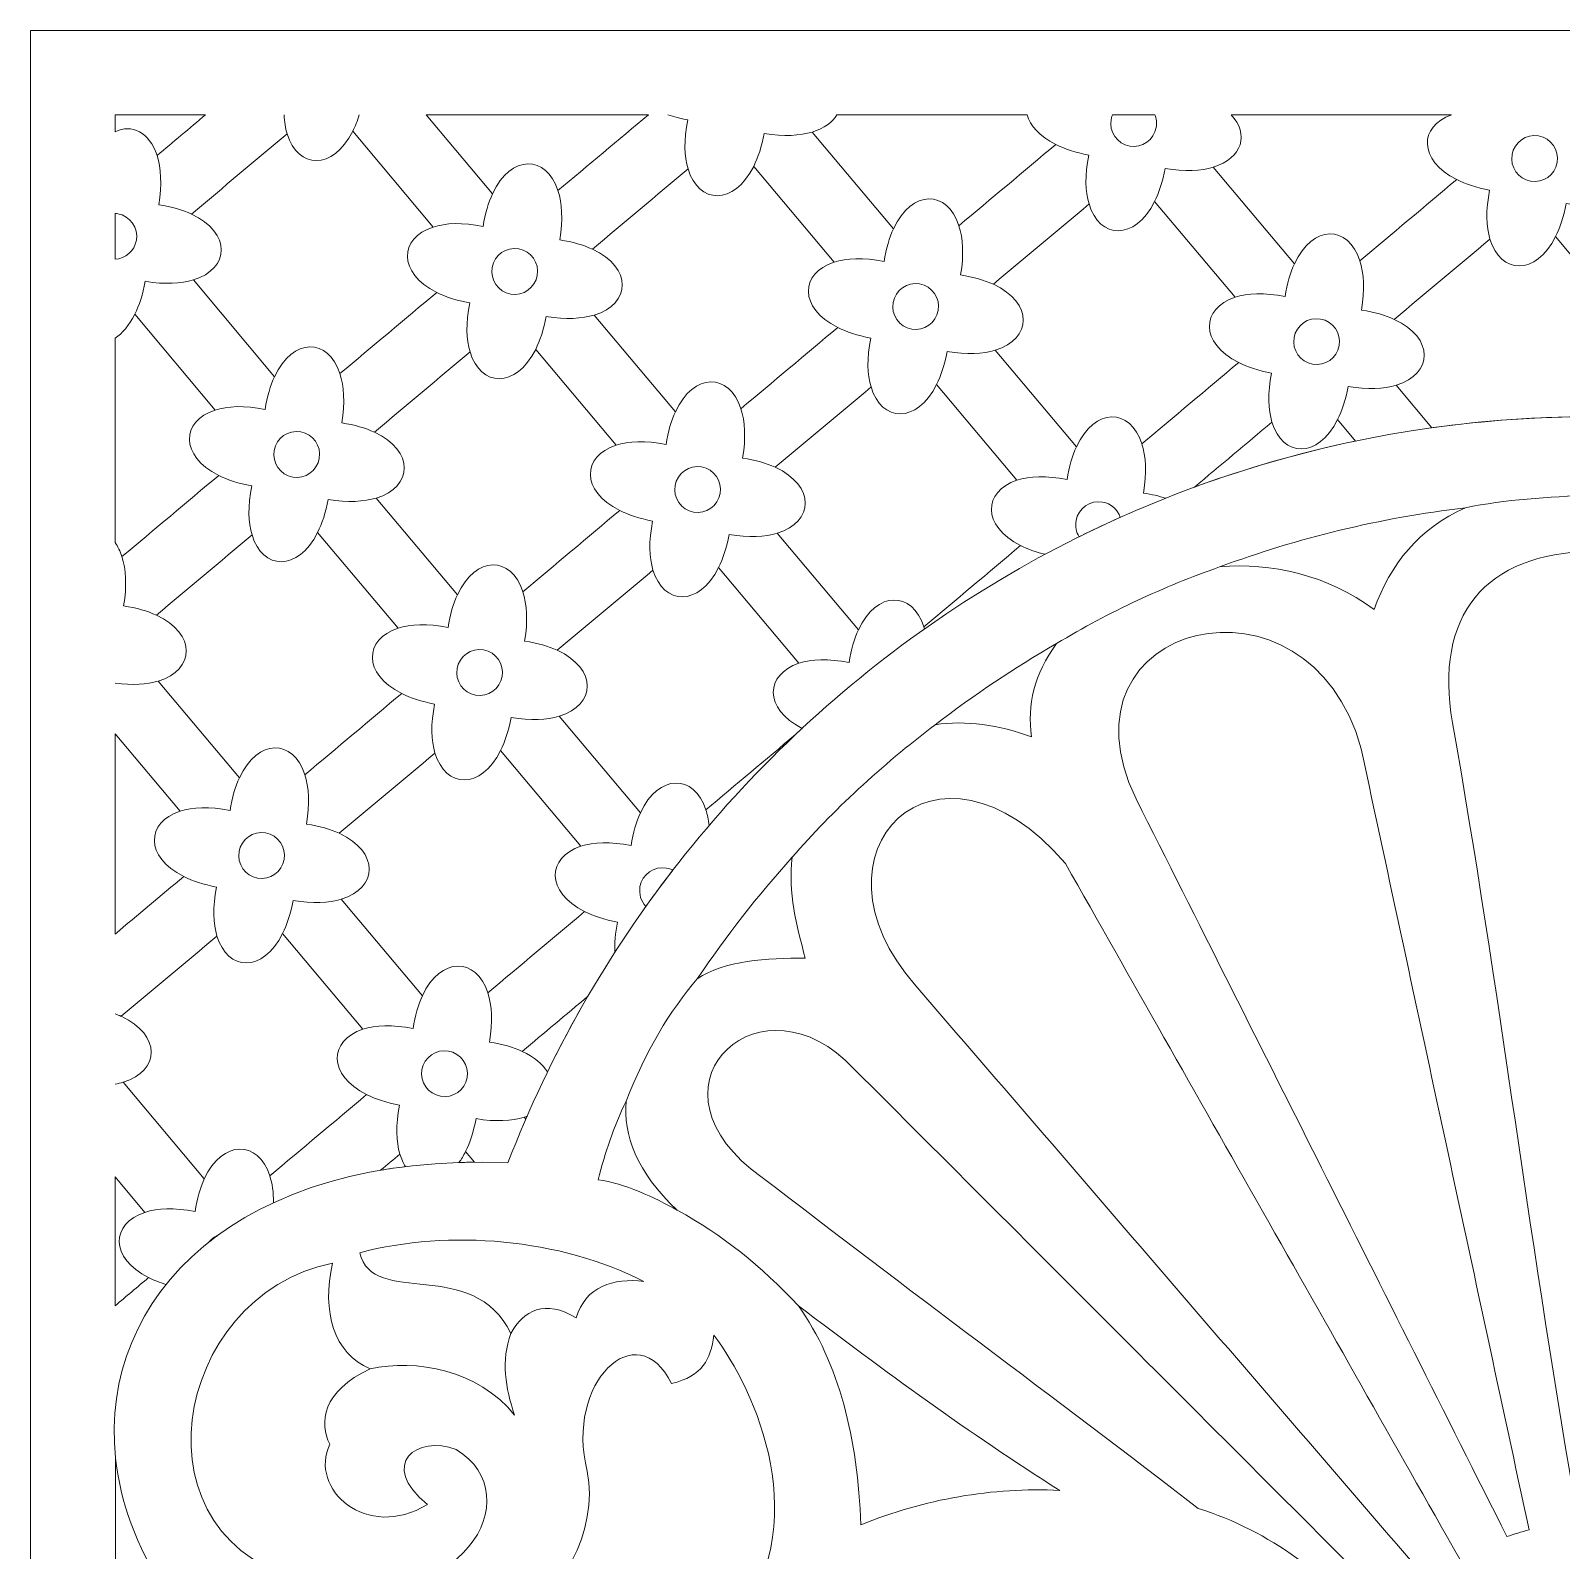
# Model space of a CAD drawing. Header units: centimetres. Extents: x -15.2 to -1.9, y -4.3 to 9.5.
# Drawn here: x -15.164 to -12.03, y 6.39 to 9.5 of the extents above; entities that cross this region are included whole.
import ezdxf

# ---------------------------------------------------------------- set-up
doc = ezdxf.new("R2010")
doc.units = ezdxf.units.CM
doc.header["$MEASUREMENT"] = 0
doc.layers.add('layer 1', color=7, linetype='Continuous')

msp = doc.modelspace()

# ---------------------------------------------------------------- linework, layer by layer
at = {"layer": 'layer 1', "color": 250, "lineweight": 9}
for points, knots in [([(-8.76942, 9.5), (-8.76942, 9.5), (-8.76942, -4.26057), (-8.76942, -4.26057), (-8.76942, -4.26057), (-8.76942, -4.26057), (-15.16363, -4.26057), (-15.16363, -4.26057), (-15.16363, -4.26057), (-15.16363, -4.26057), (-15.16363, 9.5), (-15.16363, 9.5), (-15.16363, 9.5), (-15.16363, 9.5), (-8.76942, 9.5), (-8.76942, 9.5)], [0, 0, 0, 0, 0.2, 0.2, 0.2, 0.2, 0.4, 0.4, 0.4, 0.4, 0.6, 0.6, 0.6, 0.6, 1, 1, 1, 1]), ([(-13.81778, 9.21708), (-13.82539, 9.24236), (-13.82681, 9.276), (-13.81843, 9.31729), (-13.81843, 9.31729), (-13.83343, 9.32008), (-13.84704, 9.32365), (-13.85931, 9.32785)], [0, 0, 0, 0, 0.3333333, 0.3333333, 0.3333333, 0.3333333, 1, 1, 1, 1]), ([(-13.56344, 9.29247), (-13.58844, 9.28493), (-13.62137, 9.28295), (-13.66187, 9.28969), (-13.66187, 9.28969), (-13.66687, 9.2628), (-13.67437, 9.24039), (-13.68344, 9.22223)], [0, 0, 0, 0, 0.3333333, 0.3333333, 0.3333333, 0.3333333, 1, 1, 1, 1]), ([(-14.90485, 9.24439), (-14.8967, 9.21911), (-14.89439, 9.18535), (-14.90135, 9.14357), (-14.90135, 9.14357), (-14.87481, 9.1396), (-14.85256, 9.13294), (-14.83442, 9.12456)], [0, 0, 0, 0, 0.3333333, 0.3333333, 0.3333333, 0.3333333, 1, 1, 1, 1]), ([(-12.99699, 9.14526), (-13.0046, 9.17055), (-13.00602, 9.20419), (-12.99764, 9.24548), (-12.99764, 9.24548), (-13.02452, 9.25048), (-13.04694, 9.25798), (-13.06509, 9.26705)], [0, 0, 0, 0, 0.3333333, 0.3333333, 0.3333333, 0.3333333, 1, 1, 1, 1]), ([(-12.74264, 9.22066), (-12.76765, 9.21311), (-12.80058, 9.21113), (-12.84108, 9.21788), (-12.84108, 9.21788), (-12.84608, 9.19099), (-12.85358, 9.16858), (-12.86265, 9.15042)], [0, 0, 0, 0, 0.3333333, 0.3333333, 0.3333333, 0.3333333, 1, 1, 1, 1]), ([(-12.17619, 9.07346), (-12.1838, 9.09874), (-12.18523, 9.13238), (-12.17684, 9.17368), (-12.17684, 9.17368), (-12.20373, 9.17867), (-12.22614, 9.18617), (-12.2443, 9.19524)], [0, 0, 0, 0, 0.3333333, 0.3333333, 0.3333333, 0.3333333, 1, 1, 1, 1]), ([(-14.33971, 9.09797), (-14.31417, 9.10624), (-14.27973, 9.10801), (-14.23712, 9.09937), (-14.23712, 9.09937), (-14.23315, 9.12591), (-14.2265, 9.14817), (-14.2181, 9.16631)], [0, 0, 0, 0, 0.3333333, 0.3333333, 0.3333333, 0.3333333, 1, 1, 1, 1]), ([(-14.08406, 9.17258), (-14.07591, 9.1473), (-14.0736, 9.11354), (-14.08056, 9.07176), (-14.08056, 9.07176), (-14.05402, 9.06778), (-14.03177, 9.06112), (-14.01363, 9.05274)], [0, 0, 0, 0, 0.3333333, 0.3333333, 0.3333333, 0.3333333, 1, 1, 1, 1]), ([(-11.92185, 9.14885), (-11.94686, 9.1413), (-11.97979, 9.13931), (-12.02029, 9.14606), (-12.02029, 9.14606), (-12.02528, 9.11918), (-12.03278, 9.09677), (-12.04185, 9.07861)], [0, 0, 0, 0, 0.3333333, 0.3333333, 0.3333333, 0.3333333, 1, 1, 1, 1]), ([(-13.51891, 9.02616), (-13.49338, 9.03442), (-13.45894, 9.0362), (-13.41633, 9.02756), (-13.41633, 9.02756), (-13.41234, 9.0541), (-13.4057, 9.07636), (-13.3973, 9.0945)], [0, 0, 0, 0, 0.3333333, 0.3333333, 0.3333333, 0.3333333, 1, 1, 1, 1]), ([(-13.26327, 9.10077), (-13.25514, 9.07549), (-13.25281, 9.04172), (-13.25977, 8.99996), (-13.25977, 8.99996), (-13.23323, 8.99598), (-13.21098, 8.98932), (-13.19282, 8.98093)], [0, 0, 0, 0, 0.3333333, 0.3333333, 0.3333333, 0.3333333, 1, 1, 1, 1]), ([(-12.44248, 9.02895), (-12.43433, 9.00367), (-12.43202, 8.96991), (-12.43898, 8.92813), (-12.43898, 8.92813), (-12.41243, 8.92416), (-12.39018, 8.9175), (-12.37203, 8.90912)], [0, 0, 0, 0, 0.3333333, 0.3333333, 0.3333333, 0.3333333, 1, 1, 1, 1]), ([(-12.69812, 8.95435), (-12.67259, 8.96261), (-12.63813, 8.96439), (-12.59554, 8.95574), (-12.59554, 8.95574), (-12.59155, 8.98229), (-12.58491, 9.00455), (-12.57651, 9.02268)], [0, 0, 0, 0, 0.3333333, 0.3333333, 0.3333333, 0.3333333, 1, 1, 1, 1]), ([(-14.83053, 8.98981), (-14.85553, 8.98225), (-14.88846, 8.98027), (-14.92897, 8.98701), (-14.92897, 8.98701), (-14.93396, 8.96012), (-14.94146, 8.93771), (-14.95053, 8.91955)], [0, 0, 0, 0, 0.3333333, 0.3333333, 0.3333333, 0.3333333, 1, 1, 1, 1]), ([(-14.26408, 8.84259), (-14.27169, 8.86787), (-14.27311, 8.90152), (-14.26473, 8.94282), (-14.26473, 8.94282), (-14.29161, 8.94781), (-14.31403, 8.95531), (-14.33218, 8.96438)], [0, 0, 0, 0, 0.3333333, 0.3333333, 0.3333333, 0.3333333, 1, 1, 1, 1]), ([(-14.00973, 8.91798), (-14.03474, 8.91044), (-14.06767, 8.90845), (-14.10817, 8.91521), (-14.10817, 8.91521), (-14.11317, 8.88832), (-14.12067, 8.8659), (-14.12974, 8.84775)], [0, 0, 0, 0, 0.3333333, 0.3333333, 0.3333333, 0.3333333, 1, 1, 1, 1]), ([(-13.44328, 8.77077), (-13.4509, 8.79606), (-13.45232, 8.82969), (-13.44393, 8.87099), (-13.44393, 8.87099), (-13.47082, 8.876), (-13.49323, 8.8835), (-13.51139, 8.89257)], [0, 0, 0, 0, 0.3333333, 0.3333333, 0.3333333, 0.3333333, 1, 1, 1, 1]), ([(-13.18894, 8.84618), (-13.21395, 8.83862), (-13.24688, 8.83664), (-13.28738, 8.84338), (-13.28738, 8.84338), (-13.29237, 8.81649), (-13.29987, 8.79409), (-13.30894, 8.77593)], [0, 0, 0, 0, 0.3333333, 0.3333333, 0.3333333, 0.3333333, 1, 1, 1, 1]), ([(-12.62249, 8.69897), (-12.6301, 8.72424), (-12.63153, 8.75789), (-12.62314, 8.79918), (-12.62314, 8.79918), (-12.65003, 8.80418), (-12.67244, 8.81168), (-12.6906, 8.82075)], [0, 0, 0, 0, 0.3333333, 0.3333333, 0.3333333, 0.3333333, 1, 1, 1, 1]), ([(-14.786, 8.72349), (-14.76047, 8.73175), (-14.72603, 8.73352), (-14.68344, 8.72489), (-14.68344, 8.72489), (-14.67943, 8.75142), (-14.67279, 8.77368), (-14.66439, 8.79183)], [0, 0, 0, 0, 0.3333333, 0.3333333, 0.3333333, 0.3333333, 1, 1, 1, 1]), ([(-14.53036, 8.79809), (-14.52223, 8.7728), (-14.5199, 8.73905), (-14.52686, 8.69727), (-14.52686, 8.69727), (-14.50032, 8.6933), (-14.47807, 8.68664), (-14.45993, 8.67825)], [0, 0, 0, 0, 0.3333333, 0.3333333, 0.3333333, 0.3333333, 1, 1, 1, 1]), ([(-12.36815, 8.77435), (-12.39316, 8.76682), (-12.42608, 8.76483), (-12.46659, 8.77158), (-12.46659, 8.77158), (-12.47158, 8.74469), (-12.47908, 8.72228), (-12.48815, 8.70412)], [0, 0, 0, 0, 0.3333333, 0.3333333, 0.3333333, 0.3333333, 1, 1, 1, 1]), ([(-13.96521, 8.65167), (-13.93968, 8.65993), (-13.90524, 8.66171), (-13.86264, 8.65307), (-13.86264, 8.65307), (-13.85864, 8.67961), (-13.852, 8.70187), (-13.8436, 8.72001)], [0, 0, 0, 0, 0.3333333, 0.3333333, 0.3333333, 0.3333333, 1, 1, 1, 1]), ([(-13.70957, 8.72628), (-13.70143, 8.701), (-13.69911, 8.66724), (-13.70607, 8.62546), (-13.70607, 8.62546), (-13.67952, 8.62148), (-13.65727, 8.61483), (-13.63913, 8.60644)], [0, 0, 0, 0, 0.3333333, 0.3333333, 0.3333333, 0.3333333, 1, 1, 1, 1]), ([(-8.94224, 6.58986), (-8.91487, 6.91306), (-9.19705, 7.20506), (-9.74655, 7.1835), (-9.74655, 7.1835), (-9.91841, 7.62913), (-10.2209, 8.01074), (-10.60669, 8.28096), (-10.60669, 8.28096), (-10.99247, 8.55115), (-11.46152, 8.70995), (-11.96648, 8.70995), (-11.96648, 8.70995), (-12.47145, 8.70995), (-12.94051, 8.55115), (-13.32629, 8.28096), (-13.32629, 8.28096), (-13.71208, 8.01074), (-14.01456, 7.62913), (-14.18643, 7.1835), (-14.18643, 7.1835), (-14.74159, 7.20529), (-15.0239, 6.90699), (-14.98979, 6.57984)], [0, 0, 0, 0, 0.1428571, 0.1428571, 0.1428571, 0.1428571, 0.2857143, 0.2857143, 0.2857143, 0.2857143, 0.4285714, 0.4285714, 0.4285714, 0.4285714, 0.5714286, 0.5714286, 0.5714286, 0.5714286, 0.7142857, 0.7142857, 0.7142857, 0.7142857, 1, 1, 1, 1]), ([(-12.88878, 8.65446), (-12.88064, 8.62918), (-12.87832, 8.59542), (-12.88527, 8.55365), (-12.88527, 8.55365), (-12.86861, 8.55115), (-12.85363, 8.5476), (-12.8403, 8.54322)], [0, 0, 0, 0, 0.3333333, 0.3333333, 0.3333333, 0.3333333, 1, 1, 1, 1]), ([(-13.14442, 8.57986), (-13.11889, 8.58812), (-13.08445, 8.5899), (-13.04185, 8.58126), (-13.04185, 8.58126), (-13.03787, 8.60779), (-13.03121, 8.63006), (-13.02281, 8.64821)], [0, 0, 0, 0, 0.3333333, 0.3333333, 0.3333333, 0.3333333, 1, 1, 1, 1]), ([(-14.71038, 8.4681), (-14.71799, 8.49339), (-14.71941, 8.52702), (-14.71102, 8.56832), (-14.71102, 8.56832), (-14.73791, 8.57331), (-14.76033, 8.58081), (-14.77848, 8.58989)], [0, 0, 0, 0, 0.3333333, 0.3333333, 0.3333333, 0.3333333, 1, 1, 1, 1]), ([(-14.45603, 8.5435), (-14.48104, 8.53595), (-14.51397, 8.53397), (-14.55447, 8.54071), (-14.55447, 8.54071), (-14.55946, 8.51382), (-14.56696, 8.49141), (-14.57603, 8.47325)], [0, 0, 0, 0, 0.3333333, 0.3333333, 0.3333333, 0.3333333, 1, 1, 1, 1]), ([(-12.22651, 8.52362), (-12.144, 8.54033), (-12.05854, 8.54615), (-11.96648, 8.54918), (-11.96648, 8.54918), (-11.87444, 8.54615), (-11.78897, 8.54033), (-11.70647, 8.52362)], [0, 0, 0, 0, 0.3333333, 0.3333333, 0.3333333, 0.3333333, 1, 1, 1, 1]), ([(-13.88958, 8.39629), (-13.89719, 8.42157), (-13.89862, 8.4552), (-13.89023, 8.4965), (-13.89023, 8.4965), (-13.91712, 8.50151), (-13.93953, 8.50901), (-13.95769, 8.51808)], [0, 0, 0, 0, 0.3333333, 0.3333333, 0.3333333, 0.3333333, 1, 1, 1, 1]), ([(-13.63524, 8.47168), (-13.66025, 8.46414), (-13.69318, 8.46214), (-13.73368, 8.4689), (-13.73368, 8.4689), (-13.73867, 8.44201), (-13.74617, 8.4196), (-13.75524, 8.40144)], [0, 0, 0, 0, 0.3333333, 0.3333333, 0.3333333, 0.3333333, 1, 1, 1, 1]), ([(-14.97667, 8.4236), (-14.96853, 8.39832), (-14.9662, 8.36455), (-14.97316, 8.32279), (-14.97316, 8.32279), (-14.94661, 8.31881), (-14.92436, 8.31215), (-14.90622, 8.30377)], [0, 0, 0, 0, 0.3333333, 0.3333333, 0.3333333, 0.3333333, 1, 1, 1, 1]), ([(-14.41151, 8.27719), (-14.38598, 8.28545), (-14.35154, 8.28722), (-14.30892, 8.27858), (-14.30892, 8.27858), (-14.30496, 8.30512), (-14.2983, 8.32738), (-14.2899, 8.34552)], [0, 0, 0, 0, 0.3333333, 0.3333333, 0.3333333, 0.3333333, 1, 1, 1, 1]), ([(-14.15588, 8.35179), (-14.14773, 8.32651), (-14.14541, 8.29276), (-14.15236, 8.25097), (-14.15236, 8.25097), (-14.12582, 8.24698), (-14.10357, 8.24034), (-14.08543, 8.23195)], [0, 0, 0, 0, 0.3333333, 0.3333333, 0.3333333, 0.3333333, 1, 1, 1, 1]), ([(-13.59072, 8.20537), (-13.56518, 8.21363), (-13.53074, 8.21541), (-13.48815, 8.20676), (-13.48815, 8.20676), (-13.48416, 8.23331), (-13.47751, 8.25557), (-13.46911, 8.27371)], [0, 0, 0, 0, 0.3333333, 0.3333333, 0.3333333, 0.3333333, 1, 1, 1, 1]), ([(-14.33588, 8.0218), (-14.34349, 8.04708), (-14.34491, 8.08072), (-14.33653, 8.12201), (-14.33653, 8.12201), (-14.36342, 8.12702), (-14.38583, 8.13452), (-14.40401, 8.14359)], [0, 0, 0, 0, 0.3333333, 0.3333333, 0.3333333, 0.3333333, 1, 1, 1, 1]), ([(-14.08154, 8.09719), (-14.10655, 8.08965), (-14.13949, 8.08766), (-14.17997, 8.09441), (-14.17997, 8.09441), (-14.18497, 8.06752), (-14.19247, 8.04511), (-14.20154, 8.02695)], [0, 0, 0, 0, 0.3333333, 0.3333333, 0.3333333, 0.3333333, 1, 1, 1, 1]), ([(-14.85781, 7.90269), (-14.83227, 7.91095), (-14.79783, 7.91273), (-14.75524, 7.90408), (-14.75524, 7.90408), (-14.75125, 7.93062), (-14.7446, 7.9529), (-14.73622, 7.97104)], [0, 0, 0, 0, 0.3333333, 0.3333333, 0.3333333, 0.3333333, 1, 1, 1, 1]), ([(-14.60218, 7.9773), (-14.59403, 7.95201), (-14.59171, 7.91826), (-14.59867, 7.87648), (-14.59867, 7.87648), (-14.57212, 7.8725), (-14.54987, 7.86585), (-14.53173, 7.85746)], [0, 0, 0, 0, 0.3333333, 0.3333333, 0.3333333, 0.3333333, 1, 1, 1, 1]), ([(-14.03701, 7.83088), (-14.01148, 7.83914), (-13.97704, 7.84092), (-13.93445, 7.83228), (-13.93445, 7.83228), (-13.93046, 7.85883), (-13.92381, 7.88107), (-13.91542, 7.89922)], [0, 0, 0, 0, 0.3333333, 0.3333333, 0.3333333, 0.3333333, 1, 1, 1, 1]), ([(-14.78218, 7.6473), (-14.78981, 7.67258), (-14.79121, 7.70624), (-14.78283, 7.74753), (-14.78283, 7.74753), (-14.80973, 7.75252), (-14.83213, 7.76002), (-14.85029, 7.7691)], [0, 0, 0, 0, 0.3333333, 0.3333333, 0.3333333, 0.3333333, 1, 1, 1, 1]), ([(-14.52783, 7.72271), (-14.55285, 7.71516), (-14.58577, 7.71317), (-14.62627, 7.71992), (-14.62627, 7.71992), (-14.63127, 7.69303), (-14.63877, 7.67062), (-14.64784, 7.65246)], [0, 0, 0, 0, 0.3333333, 0.3333333, 0.3333333, 0.3333333, 1, 1, 1, 1]), ([(-13.96756, 7.61414), (-13.96833, 7.63223), (-13.96669, 7.65278), (-13.96206, 7.67571), (-13.96206, 7.67571), (-13.98894, 7.68072), (-14.01133, 7.68822), (-14.02951, 7.69729)], [0, 0, 0, 0, 0.3333333, 0.3333333, 0.3333333, 0.3333333, 1, 1, 1, 1]), ([(-14.48331, 7.45639), (-14.45778, 7.46466), (-14.42334, 7.46642), (-14.38075, 7.45778), (-14.38075, 7.45778), (-14.37676, 7.48433), (-14.37011, 7.50659), (-14.36172, 7.52473)], [0, 0, 0, 0, 0.3333333, 0.3333333, 0.3333333, 0.3333333, 1, 1, 1, 1]), ([(-14.22769, 7.53099), (-14.21953, 7.50571), (-14.21721, 7.47196), (-14.22417, 7.43018), (-14.22417, 7.43018), (-14.19765, 7.4262), (-14.17537, 7.41954), (-14.15724, 7.41115)], [0, 0, 0, 0, 0.3333333, 0.3333333, 0.3333333, 0.3333333, 1, 1, 1, 1]), ([(-14.40769, 7.20102), (-14.41529, 7.22629), (-14.41672, 7.25993), (-14.40835, 7.30123), (-14.40835, 7.30123), (-14.43524, 7.30622), (-14.45765, 7.31372), (-14.47581, 7.32279)], [0, 0, 0, 0, 0.3333333, 0.3333333, 0.3333333, 0.3333333, 1, 1, 1, 1]), ([(-14.15334, 7.2764), (-14.17835, 7.26885), (-14.2113, 7.26686), (-14.25178, 7.27362), (-14.25178, 7.27362), (-14.25677, 7.24673), (-14.26428, 7.22432), (-14.27335, 7.20615)], [0, 0, 0, 0, 0.3333333, 0.3333333, 0.3333333, 0.3333333, 1, 1, 1, 1]), ([(-14.92963, 7.0819), (-14.90408, 7.09016), (-14.86964, 7.09194), (-14.82705, 7.0833), (-14.82705, 7.0833), (-14.82306, 7.10984), (-14.8164, 7.13209), (-14.80802, 7.15023)], [0, 0, 0, 0, 0.3333333, 0.3333333, 0.3333333, 0.3333333, 1, 1, 1, 1]), ([(-14.18025, 6.83387), (-14.20134, 6.77824), (-14.1915, 6.72262), (-14.17298, 6.667), (-14.17298, 6.667), (-14.24796, 6.75995), (-14.37505, 6.782), (-14.46844, 6.76181)], [0, 0, 0, 0, 0.3333333, 0.3333333, 0.3333333, 0.3333333, 1, 1, 1, 1])]:
    msp.add_open_spline(points, degree=3, knots=knots, dxfattribs=at)
at = {"layer": 'layer 1', "color": 7, "lineweight": 9}
for points, knots in [([(-14.80541, 9.32785), (-14.83857, 9.30003), (-14.87171, 9.27221), (-14.90485, 9.24439), (-14.90485, 9.24439), (-14.92032, 9.2924), (-14.95682, 9.30979), (-14.99076, 9.29321), (-14.99076, 9.29321), (-14.99076, 9.29321), (-14.99076, 9.32785), (-14.99076, 9.32785), (-14.99076, 9.32785), (-14.99076, 9.32785), (-14.80541, 9.32785), (-14.80541, 9.32785)], [0, 0, 0, 0, 0.2, 0.2, 0.2, 0.2, 0.4, 0.4, 0.4, 0.4, 0.6, 0.6, 0.6, 0.6, 1, 1, 1, 1]), ([(-13.89903, 9.32785), (-13.96072, 9.27609), (-14.02239, 9.22433), (-14.08406, 9.17258), (-14.08406, 9.17258), (-14.1077, 9.24593), (-14.18043, 9.24779), (-14.2181, 9.16631), (-14.2181, 9.16631), (-14.2181, 9.16631), (-14.35365, 9.32785), (-14.35365, 9.32785), (-14.35365, 9.32785), (-14.35365, 9.32785), (-13.89903, 9.32785), (-13.89903, 9.32785)], [0, 0, 0, 0, 0.2, 0.2, 0.2, 0.2, 0.4, 0.4, 0.4, 0.4, 0.6, 0.6, 0.6, 0.6, 1, 1, 1, 1]), ([(-13.12334, 9.32785), (-13.11773, 9.30605), (-13.09872, 9.28386), (-13.06509, 9.26705), (-13.06509, 9.26705), (-13.13114, 9.21164), (-13.19722, 9.1562), (-13.26327, 9.10077), (-13.26327, 9.10077), (-13.28691, 9.17411), (-13.35963, 9.176), (-13.3973, 9.0945), (-13.3973, 9.0945), (-13.3973, 9.0945), (-13.56344, 9.29247), (-13.56344, 9.29247), (-13.56344, 9.29247), (-13.53889, 9.29989), (-13.52203, 9.31265), (-13.51323, 9.32785), (-13.51323, 9.32785), (-13.51323, 9.32785), (-13.12334, 9.32785), (-13.12334, 9.32785)], [0, 0, 0, 0, 0.1428571, 0.1428571, 0.1428571, 0.1428571, 0.2857143, 0.2857143, 0.2857143, 0.2857143, 0.4285714, 0.4285714, 0.4285714, 0.4285714, 0.5714286, 0.5714286, 0.5714286, 0.5714286, 0.7142857, 0.7142857, 0.7142857, 0.7142857, 1, 1, 1, 1]), ([(-12.85933, 9.30182), (-12.86382, 9.27635), (-12.88825, 9.25925), (-12.9137, 9.26374), (-12.9137, 9.26374), (-12.93915, 9.26823), (-12.95627, 9.29266), (-12.95178, 9.31812), (-12.95178, 9.31812), (-12.95118, 9.32151), (-12.95023, 9.32477), (-12.94895, 9.32785), (-12.94895, 9.32785), (-12.94895, 9.32785), (-12.86218, 9.32785), (-12.86218, 9.32785), (-12.86218, 9.32785), (-12.85888, 9.31988), (-12.85773, 9.3109), (-12.85933, 9.30182)], [0, 0, 0, 0, 0.1666667, 0.1666667, 0.1666667, 0.1666667, 0.3333333, 0.3333333, 0.3333333, 0.3333333, 0.5, 0.5, 0.5, 0.5, 0.6666667, 0.6666667, 0.6666667, 0.6666667, 1, 1, 1, 1]), ([(-12.25478, 9.32785), (-12.32159, 9.30427), (-12.32346, 9.23478), (-12.2443, 9.19524), (-12.2443, 9.19524), (-12.31037, 9.13982), (-12.37642, 9.08438), (-12.44248, 9.02895), (-12.44248, 9.02895), (-12.46612, 9.10231), (-12.53884, 9.10417), (-12.57651, 9.02269), (-12.57651, 9.02269), (-12.57651, 9.02269), (-12.74264, 9.22067), (-12.74264, 9.22067), (-12.74264, 9.22067), (-12.6827, 9.23876), (-12.66851, 9.28887), (-12.70614, 9.32785), (-12.70614, 9.32785), (-12.70614, 9.32785), (-12.25478, 9.32785), (-12.25478, 9.32785)], [0, 0, 0, 0, 0.1428571, 0.1428571, 0.1428571, 0.1428571, 0.2857143, 0.2857143, 0.2857143, 0.2857143, 0.4285714, 0.4285714, 0.4285714, 0.4285714, 0.5714286, 0.5714286, 0.5714286, 0.5714286, 0.7142857, 0.7142857, 0.7142857, 0.7142857, 1, 1, 1, 1]), ([(-14.63857, 9.28889), (-14.61688, 9.21691), (-14.54479, 9.21285), (-14.50423, 9.29404), (-14.50423, 9.29404), (-14.50423, 9.29404), (-14.33971, 9.09798), (-14.33971, 9.09798), (-14.33971, 9.09798), (-14.4094, 9.07544), (-14.4125, 9.00448), (-14.33218, 8.96438), (-14.33218, 8.96438), (-14.39826, 8.90895), (-14.46431, 8.85352), (-14.53036, 8.79809), (-14.53036, 8.79809), (-14.554, 8.87144), (-14.62674, 8.87332), (-14.66439, 8.79183), (-14.66439, 8.79183), (-14.66439, 8.79183), (-14.83053, 8.98981), (-14.83053, 8.98981), (-14.83053, 8.98981), (-14.75488, 9.01263), (-14.75207, 9.08648), (-14.8344, 9.12456), (-14.8344, 9.12456), (-14.76912, 9.17933), (-14.70385, 9.2341), (-14.63857, 9.28889)], [0, 0, 0, 0, 0.1111111, 0.1111111, 0.1111111, 0.1111111, 0.2222222, 0.2222222, 0.2222222, 0.2222222, 0.3333333, 0.3333333, 0.3333333, 0.3333333, 0.4444444, 0.4444444, 0.4444444, 0.4444444, 0.5555556, 0.5555556, 0.5555556, 0.5555556, 0.6666667, 0.6666667, 0.6666667, 0.6666667, 0.7777778, 0.7777778, 0.7777778, 0.7777778, 1, 1, 1, 1]), ([(-12.03854, 9.23), (-12.04303, 9.20454), (-12.06746, 9.18744), (-12.0929, 9.19193), (-12.0929, 9.19193), (-12.11836, 9.19642), (-12.13548, 9.22084), (-12.13099, 9.2463), (-12.13099, 9.2463), (-12.1265, 9.27176), (-12.10206, 9.28887), (-12.07662, 9.28438), (-12.07662, 9.28438), (-12.05116, 9.27989), (-12.03404, 9.25545), (-12.03854, 9.23)], [0, 0, 0, 0, 0.2, 0.2, 0.2, 0.2, 0.4, 0.4, 0.4, 0.4, 0.6, 0.6, 0.6, 0.6, 1, 1, 1, 1]), ([(-13.81778, 9.21708), (-13.79608, 9.1451), (-13.72399, 9.14104), (-13.68344, 9.22223), (-13.68344, 9.22223), (-13.68344, 9.22223), (-13.51891, 9.02616), (-13.51891, 9.02616), (-13.51891, 9.02616), (-13.58861, 9.00362), (-13.59171, 8.93268), (-13.51139, 8.89257), (-13.51139, 8.89257), (-13.57746, 8.83713), (-13.64351, 8.78171), (-13.70957, 8.72628), (-13.70957, 8.72628), (-13.73321, 8.79962), (-13.80595, 8.80149), (-13.8436, 8.72001), (-13.8436, 8.72001), (-13.8436, 8.72001), (-14.00973, 8.91798), (-14.00973, 8.91798), (-14.00973, 8.91798), (-13.93409, 8.94081), (-13.93127, 9.01467), (-14.01361, 9.05274), (-14.01361, 9.05274), (-13.94833, 9.10753), (-13.88306, 9.1623), (-13.81778, 9.21708)], [0, 0, 0, 0, 0.1111111, 0.1111111, 0.1111111, 0.1111111, 0.2222222, 0.2222222, 0.2222222, 0.2222222, 0.3333333, 0.3333333, 0.3333333, 0.3333333, 0.4444444, 0.4444444, 0.4444444, 0.4444444, 0.5555556, 0.5555556, 0.5555556, 0.5555556, 0.6666667, 0.6666667, 0.6666667, 0.6666667, 0.7777778, 0.7777778, 0.7777778, 0.7777778, 1, 1, 1, 1]), ([(-12.99699, 9.14526), (-12.97529, 9.07329), (-12.9032, 9.06922), (-12.86265, 9.15042), (-12.86265, 9.15042), (-12.86265, 9.15042), (-12.69812, 8.95435), (-12.69812, 8.95435), (-12.69812, 8.95435), (-12.76781, 8.93181), (-12.7709, 8.86086), (-12.6906, 8.82075), (-12.6906, 8.82075), (-12.75665, 8.76532), (-12.82273, 8.70989), (-12.88878, 8.65446), (-12.88878, 8.65446), (-12.91241, 8.72782), (-12.98516, 8.72969), (-13.02281, 8.64821), (-13.02281, 8.64821), (-13.02281, 8.64821), (-13.18894, 8.84618), (-13.18894, 8.84618), (-13.18894, 8.84618), (-13.1133, 8.86901), (-13.11048, 8.94286), (-13.19282, 8.98093), (-13.19282, 8.98093), (-13.12754, 9.03572), (-13.06226, 9.09049), (-12.99699, 9.14526)], [0, 0, 0, 0, 0.1111111, 0.1111111, 0.1111111, 0.1111111, 0.2222222, 0.2222222, 0.2222222, 0.2222222, 0.3333333, 0.3333333, 0.3333333, 0.3333333, 0.4444444, 0.4444444, 0.4444444, 0.4444444, 0.5555556, 0.5555556, 0.5555556, 0.5555556, 0.6666667, 0.6666667, 0.6666667, 0.6666667, 0.7777778, 0.7777778, 0.7777778, 0.7777778, 1, 1, 1, 1]), ([(-14.94721, 9.07095), (-14.95105, 9.04913), (-14.96954, 9.03346), (-14.99076, 9.03224), (-14.99076, 9.03224), (-14.99076, 9.03224), (-14.99076, 9.12598), (-14.99076, 9.12598), (-14.99076, 9.12598), (-14.98895, 9.12585), (-14.98712, 9.12564), (-14.9853, 9.12532), (-14.9853, 9.12532), (-14.95983, 9.12082), (-14.94272, 9.09641), (-14.94721, 9.07095)], [0, 0, 0, 0, 0.2, 0.2, 0.2, 0.2, 0.4, 0.4, 0.4, 0.4, 0.6, 0.6, 0.6, 0.6, 1, 1, 1, 1]), ([(-14.12642, 8.99914), (-14.13091, 8.97368), (-14.15534, 8.95657), (-14.1808, 8.96106), (-14.1808, 8.96106), (-14.20625, 8.96555), (-14.22336, 8.98998), (-14.21887, 9.01544), (-14.21887, 9.01544), (-14.21438, 9.04089), (-14.18997, 9.058), (-14.1645, 9.05351), (-14.1645, 9.05351), (-14.13904, 9.04902), (-14.12193, 9.02459), (-14.12642, 8.99914)], [0, 0, 0, 0, 0.2, 0.2, 0.2, 0.2, 0.4, 0.4, 0.4, 0.4, 0.6, 0.6, 0.6, 0.6, 1, 1, 1, 1]), ([(-11.91689, 8.70943), (-11.93339, 8.70977), (-11.94993, 8.70995), (-11.96648, 8.70995), (-11.96648, 8.70995), (-12.07792, 8.70995), (-12.18761, 8.70221), (-12.29505, 8.68725), (-12.29505, 8.68725), (-12.29505, 8.68725), (-12.36815, 8.77436), (-12.36815, 8.77436), (-12.36815, 8.77436), (-12.2925, 8.79719), (-12.28969, 8.87104), (-12.37203, 8.90912), (-12.37203, 8.90912), (-12.30675, 8.96389), (-12.24147, 9.01867), (-12.17619, 9.07346), (-12.17619, 9.07346), (-12.1545, 9.00147), (-12.08241, 8.99741), (-12.04185, 9.07861), (-12.04185, 9.07861), (-12.04185, 9.07861), (-11.87733, 8.88255), (-11.87733, 8.88255), (-11.87733, 8.88255), (-11.94702, 8.86), (-11.9501, 8.78905), (-11.86981, 8.74895), (-11.86981, 8.74895), (-11.88551, 8.73577), (-11.9012, 8.7226), (-11.91689, 8.70943)], [0, 0, 0, 0, 0.1, 0.1, 0.1, 0.1, 0.2, 0.2, 0.2, 0.2, 0.3, 0.3, 0.3, 0.3, 0.4, 0.4, 0.4, 0.4, 0.5, 0.5, 0.5, 0.5, 0.6, 0.6, 0.6, 0.6, 0.7, 0.7, 0.7, 0.7, 0.8, 0.8, 0.8, 0.8, 1, 1, 1, 1]), ([(-13.30563, 8.92732), (-13.31012, 8.90186), (-13.33455, 8.88477), (-13.36001, 8.88926), (-13.36001, 8.88926), (-13.38545, 8.89373), (-13.40257, 8.91816), (-13.39808, 8.94363), (-13.39808, 8.94363), (-13.39359, 8.96909), (-13.36917, 8.98618), (-13.34371, 8.98169), (-13.34371, 8.98169), (-13.31825, 8.97721), (-13.30114, 8.95279), (-13.30563, 8.92732)], [0, 0, 0, 0, 0.2, 0.2, 0.2, 0.2, 0.4, 0.4, 0.4, 0.4, 0.6, 0.6, 0.6, 0.6, 1, 1, 1, 1]), ([(-14.99076, 8.87067), (-14.97606, 8.88039), (-14.96203, 8.89653), (-14.95053, 8.91955), (-14.95053, 8.91955), (-14.95053, 8.91955), (-14.786, 8.72349), (-14.786, 8.72349), (-14.786, 8.72349), (-14.8557, 8.70094), (-14.85878, 8.62999), (-14.77848, 8.58989), (-14.77848, 8.58989), (-14.84455, 8.53446), (-14.9106, 8.47903), (-14.97666, 8.4236), (-14.97666, 8.4236), (-14.9803, 8.43488), (-14.98512, 8.44448), (-14.99076, 8.45234), (-14.99076, 8.45234), (-14.99076, 8.45234), (-14.99076, 8.87067), (-14.99076, 8.87067)], [0, 0, 0, 0, 0.1428571, 0.1428571, 0.1428571, 0.1428571, 0.2857143, 0.2857143, 0.2857143, 0.2857143, 0.4285714, 0.4285714, 0.4285714, 0.4285714, 0.5714286, 0.5714286, 0.5714286, 0.5714286, 0.7142857, 0.7142857, 0.7142857, 0.7142857, 1, 1, 1, 1]), ([(-12.48483, 8.85551), (-12.48932, 8.83006), (-12.51376, 8.81294), (-12.53922, 8.81744), (-12.53922, 8.81744), (-12.56466, 8.82193), (-12.58178, 8.84636), (-12.57728, 8.87181), (-12.57728, 8.87181), (-12.57279, 8.89727), (-12.54837, 8.91437), (-12.52292, 8.90988), (-12.52292, 8.90988), (-12.49746, 8.9054), (-12.48035, 8.88097), (-12.48483, 8.85551)], [0, 0, 0, 0, 0.2, 0.2, 0.2, 0.2, 0.4, 0.4, 0.4, 0.4, 0.6, 0.6, 0.6, 0.6, 1, 1, 1, 1]), ([(-14.26408, 8.84259), (-14.24238, 8.77062), (-14.17029, 8.76655), (-14.12974, 8.84775), (-14.12974, 8.84775), (-14.12974, 8.84775), (-13.96521, 8.65168), (-13.96521, 8.65168), (-13.96521, 8.65168), (-14.0349, 8.62913), (-14.03801, 8.55819), (-13.95769, 8.51808), (-13.95769, 8.51808), (-14.02376, 8.46265), (-14.08981, 8.40722), (-14.15587, 8.35179), (-14.15587, 8.35179), (-14.1795, 8.42513), (-14.25225, 8.42701), (-14.2899, 8.34552), (-14.2899, 8.34552), (-14.2899, 8.34552), (-14.45603, 8.5435), (-14.45603, 8.5435), (-14.45603, 8.5435), (-14.38039, 8.56633), (-14.37757, 8.64018), (-14.45991, 8.67825), (-14.45991, 8.67825), (-14.39463, 8.73302), (-14.32935, 8.78781), (-14.26408, 8.84259)], [0, 0, 0, 0, 0.1111111, 0.1111111, 0.1111111, 0.1111111, 0.2222222, 0.2222222, 0.2222222, 0.2222222, 0.3333333, 0.3333333, 0.3333333, 0.3333333, 0.4444444, 0.4444444, 0.4444444, 0.4444444, 0.5555556, 0.5555556, 0.5555556, 0.5555556, 0.6666667, 0.6666667, 0.6666667, 0.6666667, 0.7777778, 0.7777778, 0.7777778, 0.7777778, 1, 1, 1, 1]), ([(-13.44328, 8.77077), (-13.42159, 8.6988), (-13.3495, 8.69474), (-13.30894, 8.77593), (-13.30894, 8.77593), (-13.30894, 8.77593), (-13.14442, 8.57986), (-13.14442, 8.57986), (-13.14442, 8.57986), (-13.21413, 8.55732), (-13.21722, 8.48637), (-13.1369, 8.44626), (-13.1369, 8.44626), (-13.20297, 8.39083), (-13.26902, 8.33539), (-13.33507, 8.27997), (-13.33507, 8.27997), (-13.35872, 8.35332), (-13.43146, 8.35519), (-13.46911, 8.27371), (-13.46911, 8.27371), (-13.46911, 8.27371), (-13.63524, 8.47168), (-13.63524, 8.47168), (-13.63524, 8.47168), (-13.55959, 8.49451), (-13.55678, 8.56837), (-13.63912, 8.60644), (-13.63912, 8.60644), (-13.57384, 8.66122), (-13.50856, 8.71599), (-13.44328, 8.77077)], [0, 0, 0, 0, 0.1111111, 0.1111111, 0.1111111, 0.1111111, 0.2222222, 0.2222222, 0.2222222, 0.2222222, 0.3333333, 0.3333333, 0.3333333, 0.3333333, 0.4444444, 0.4444444, 0.4444444, 0.4444444, 0.5555556, 0.5555556, 0.5555556, 0.5555556, 0.6666667, 0.6666667, 0.6666667, 0.6666667, 0.7777778, 0.7777778, 0.7777778, 0.7777778, 1, 1, 1, 1]), ([(-14.57272, 8.62465), (-14.57721, 8.59919), (-14.60164, 8.58209), (-14.6271, 8.58657), (-14.6271, 8.58657), (-14.65256, 8.59106), (-14.66966, 8.61549), (-14.66517, 8.64094), (-14.66517, 8.64094), (-14.66068, 8.6664), (-14.63626, 8.68351), (-14.6108, 8.67902), (-14.6108, 8.67902), (-14.58534, 8.67453), (-14.56823, 8.6501), (-14.57272, 8.62465)], [0, 0, 0, 0, 0.2, 0.2, 0.2, 0.2, 0.4, 0.4, 0.4, 0.4, 0.6, 0.6, 0.6, 0.6, 1, 1, 1, 1]), ([(-12.45124, 8.66014), (-12.56436, 8.63655), (-12.67457, 8.60487), (-12.78123, 8.56576), (-12.78123, 8.56576), (-12.72832, 8.61017), (-12.6754, 8.65457), (-12.62249, 8.69897), (-12.62249, 8.69897), (-12.6008, 8.62698), (-12.52871, 8.62292), (-12.48815, 8.70412), (-12.48815, 8.70412), (-12.48815, 8.70412), (-12.45124, 8.66014), (-12.45124, 8.66014)], [0, 0, 0, 0, 0.2, 0.2, 0.2, 0.2, 0.4, 0.4, 0.4, 0.4, 0.6, 0.6, 0.6, 0.6, 1, 1, 1, 1]), ([(-13.75192, 8.55283), (-13.75641, 8.52738), (-13.78085, 8.51027), (-13.80631, 8.51476), (-13.80631, 8.51476), (-13.83177, 8.51926), (-13.84887, 8.54367), (-13.84437, 8.56913), (-13.84437, 8.56913), (-13.83988, 8.59459), (-13.81547, 8.6117), (-13.79001, 8.60722), (-13.79001, 8.60722), (-13.76455, 8.60272), (-13.74744, 8.57829), (-13.75192, 8.55283)], [0, 0, 0, 0, 0.2, 0.2, 0.2, 0.2, 0.4, 0.4, 0.4, 0.4, 0.6, 0.6, 0.6, 0.6, 1, 1, 1, 1]), ([(-12.93288, 8.50411), (-12.96128, 8.4914), (-12.98938, 8.47817), (-13.01718, 8.46439), (-13.01718, 8.46439), (-13.0231, 8.47389), (-13.02568, 8.48549), (-13.02358, 8.49732), (-13.02358, 8.49732), (-13.0191, 8.52278), (-12.99468, 8.53988), (-12.96921, 8.53539), (-12.96921, 8.53539), (-12.95174, 8.53232), (-12.93822, 8.51985), (-12.93288, 8.50411)], [0, 0, 0, 0, 0.2, 0.2, 0.2, 0.2, 0.4, 0.4, 0.4, 0.4, 0.6, 0.6, 0.6, 0.6, 1, 1, 1, 1]), ([(-12.22651, 8.52362), (-12.40116, 8.50297), (-12.56969, 8.46177), (-12.7296, 8.40253), (-12.7296, 8.40253), (-12.62411, 8.41248), (-12.50844, 8.38594), (-12.41314, 8.31528), (-12.41314, 8.31528), (-12.38147, 8.40764), (-12.32011, 8.48218), (-12.22651, 8.52362)], [0, 0, 0, 0, 0.25, 0.25, 0.25, 0.25, 0.5, 0.5, 0.5, 0.5, 1, 1, 1, 1]), ([(-14.71038, 8.4681), (-14.68868, 8.39613), (-14.61659, 8.39205), (-14.57603, 8.47325), (-14.57603, 8.47325), (-14.57603, 8.47325), (-14.41151, 8.27719), (-14.41151, 8.27719), (-14.41151, 8.27719), (-14.4812, 8.25465), (-14.48431, 8.1837), (-14.40401, 8.14359), (-14.40401, 8.14359), (-14.47006, 8.08816), (-14.53611, 8.03272), (-14.60218, 7.9773), (-14.60218, 7.9773), (-14.62581, 8.05064), (-14.69855, 8.05251), (-14.73622, 7.97104), (-14.73622, 7.97104), (-14.73622, 7.97104), (-14.90233, 8.169), (-14.90233, 8.169), (-14.90233, 8.169), (-14.82668, 8.19183), (-14.82387, 8.26569), (-14.90622, 8.30377), (-14.90622, 8.30377), (-14.84093, 8.35854), (-14.77565, 8.41332), (-14.71038, 8.4681)], [0, 0, 0, 0, 0.1111111, 0.1111111, 0.1111111, 0.1111111, 0.2222222, 0.2222222, 0.2222222, 0.2222222, 0.3333333, 0.3333333, 0.3333333, 0.3333333, 0.4444444, 0.4444444, 0.4444444, 0.4444444, 0.5555556, 0.5555556, 0.5555556, 0.5555556, 0.6666667, 0.6666667, 0.6666667, 0.6666667, 0.7777778, 0.7777778, 0.7777778, 0.7777778, 1, 1, 1, 1]), ([(-11.96648, 6.44995), (-11.96648, 6.44995), (-11.9953, 6.44894), (-11.9953, 6.44894), (-11.9953, 6.44894), (-12.09083, 6.9846), (-12.15755, 7.54808), (-12.25307, 8.08373), (-12.25307, 8.08373), (-12.29057, 8.30166), (-12.18779, 8.43142), (-11.96648, 8.43452), (-11.96648, 8.43452), (-11.74519, 8.43142), (-11.6424, 8.30166), (-11.67991, 8.08373), (-11.67991, 8.08373), (-11.77543, 7.54808), (-11.84215, 6.9846), (-11.93768, 6.44894), (-11.93768, 6.44894), (-11.93768, 6.44894), (-11.96648, 6.44995), (-11.96648, 6.44995)], [0, 0, 0, 0, 0.1428571, 0.1428571, 0.1428571, 0.1428571, 0.2857143, 0.2857143, 0.2857143, 0.2857143, 0.4285714, 0.4285714, 0.4285714, 0.4285714, 0.5714286, 0.5714286, 0.5714286, 0.5714286, 0.7142857, 0.7142857, 0.7142857, 0.7142857, 1, 1, 1, 1]), ([(-13.58419, 8.07229), (-13.58873, 8.06807), (-13.59326, 8.06382), (-13.59775, 8.05957), (-13.59775, 8.05957), (-13.65897, 8.0082), (-13.72017, 7.95685), (-13.78139, 7.90549), (-13.78139, 7.90549), (-13.80501, 7.97883), (-13.87775, 7.9807), (-13.91542, 7.89922), (-13.91542, 7.89922), (-13.91542, 7.89922), (-14.08154, 8.0972), (-14.08154, 8.0972), (-14.08154, 8.0972), (-14.00589, 8.12002), (-14.00308, 8.19388), (-14.08543, 8.23195), (-14.08543, 8.23195), (-14.02014, 8.28673), (-13.95486, 8.34151), (-13.88958, 8.39629), (-13.88958, 8.39629), (-13.86789, 8.32431), (-13.7958, 8.32025), (-13.75524, 8.40144), (-13.75524, 8.40144), (-13.75524, 8.40144), (-13.59072, 8.20537), (-13.59072, 8.20537), (-13.59072, 8.20537), (-13.66012, 8.18292), (-13.66348, 8.11248), (-13.58419, 8.07229)], [0, 0, 0, 0, 0.1, 0.1, 0.1, 0.1, 0.2, 0.2, 0.2, 0.2, 0.3, 0.3, 0.3, 0.3, 0.4, 0.4, 0.4, 0.4, 0.5, 0.5, 0.5, 0.5, 0.6, 0.6, 0.6, 0.6, 0.7, 0.7, 0.7, 0.7, 0.8, 0.8, 0.8, 0.8, 1, 1, 1, 1]), ([(-12.14137, 6.41828), (-12.12717, 6.42318), (-12.11142, 6.42836), (-12.09621, 6.43224), (-12.09621, 6.43224), (-12.21042, 6.96445), (-12.32559, 7.49819), (-12.43982, 8.03041), (-12.43982, 8.03041), (-12.54544, 8.42086), (-13.07736, 8.29255), (-12.90066, 7.92794), (-12.90066, 7.92794), (-12.64756, 7.42554), (-12.39448, 6.92067), (-12.14137, 6.41828)], [0, 0, 0, 0, 0.2, 0.2, 0.2, 0.2, 0.4, 0.4, 0.4, 0.4, 0.6, 0.6, 0.6, 0.6, 1, 1, 1, 1]), ([(-13.06365, 8.24571), (-13.15013, 8.19588), (-13.23296, 8.14035), (-13.31159, 8.07965), (-13.31159, 8.07965), (-13.25041, 8.08938), (-13.18034, 8.07926), (-13.11472, 8.05485), (-13.11472, 8.05485), (-13.12386, 8.1207), (-13.10942, 8.1821), (-13.06365, 8.24571)], [0, 0, 0, 0, 0.25, 0.25, 0.25, 0.25, 0.5, 0.5, 0.5, 0.5, 1, 1, 1, 1]), ([(-14.19822, 8.17834), (-14.20271, 8.15288), (-14.22715, 8.13578), (-14.25261, 8.14027), (-14.25261, 8.14027), (-14.27807, 8.14476), (-14.29516, 8.16918), (-14.29067, 8.19465), (-14.29067, 8.19465), (-14.28619, 8.22011), (-14.26177, 8.23721), (-14.23631, 8.23272), (-14.23631, 8.23272), (-14.21085, 8.22823), (-14.19374, 8.20381), (-14.19822, 8.17834)], [0, 0, 0, 0, 0.2, 0.2, 0.2, 0.2, 0.4, 0.4, 0.4, 0.4, 0.6, 0.6, 0.6, 0.6, 1, 1, 1, 1]), ([(-13.04537, 7.79576), (-12.77627, 7.32129), (-12.50716, 6.84681), (-12.23805, 6.37234), (-12.23805, 6.37234), (-12.26035, 6.35798), (-12.28179, 6.34306), (-12.30172, 6.32712), (-12.30172, 6.32712), (-12.65162, 6.7332), (-13.00153, 7.13927), (-13.35143, 7.54535), (-13.35143, 7.54535), (-13.59252, 7.81848), (-13.30891, 8.10301), (-13.04537, 7.79576)], [0, 0, 0, 0, 0.2, 0.2, 0.2, 0.2, 0.4, 0.4, 0.4, 0.4, 0.6, 0.6, 0.6, 0.6, 1, 1, 1, 1]), ([(-14.99076, 8.06113), (-14.99076, 8.06113), (-14.85782, 7.90269), (-14.85782, 7.90269), (-14.85782, 7.90269), (-14.92752, 7.88015), (-14.9306, 7.80921), (-14.85029, 7.7691), (-14.85029, 7.7691), (-14.89712, 7.72981), (-14.94395, 7.69053), (-14.99076, 7.65123), (-14.99076, 7.65123), (-14.99076, 7.65123), (-14.99076, 8.06113), (-14.99076, 8.06113)], [0, 0, 0, 0, 0.2, 0.2, 0.2, 0.2, 0.4, 0.4, 0.4, 0.4, 0.6, 0.6, 0.6, 0.6, 1, 1, 1, 1]), ([(-14.33588, 8.0218), (-14.31419, 7.94982), (-14.24212, 7.94576), (-14.20154, 8.02695), (-14.20154, 8.02695), (-14.20154, 8.02695), (-14.03703, 7.83088), (-14.03703, 7.83088), (-14.03703, 7.83088), (-14.10673, 7.80834), (-14.10981, 7.73739), (-14.02951, 7.69729), (-14.02951, 7.69729), (-14.09557, 7.64185), (-14.16162, 7.58642), (-14.22767, 7.53099), (-14.22767, 7.53099), (-14.25131, 7.60434), (-14.32405, 7.60622), (-14.36172, 7.52473), (-14.36172, 7.52473), (-14.36172, 7.52473), (-14.52783, 7.72271), (-14.52783, 7.72271), (-14.52783, 7.72271), (-14.45219, 7.74553), (-14.44938, 7.81938), (-14.53173, 7.85746), (-14.53173, 7.85746), (-14.46645, 7.91223), (-14.40116, 7.96701), (-14.33588, 8.0218)], [0, 0, 0, 0, 0.1111111, 0.1111111, 0.1111111, 0.1111111, 0.2222222, 0.2222222, 0.2222222, 0.2222222, 0.3333333, 0.3333333, 0.3333333, 0.3333333, 0.4444444, 0.4444444, 0.4444444, 0.4444444, 0.5555556, 0.5555556, 0.5555556, 0.5555556, 0.6666667, 0.6666667, 0.6666667, 0.6666667, 0.7777778, 0.7777778, 0.7777778, 0.7777778, 1, 1, 1, 1]), ([(-14.64452, 7.80385), (-14.64901, 7.7784), (-14.67345, 7.76129), (-14.69891, 7.76577), (-14.69891, 7.76577), (-14.72437, 7.77026), (-14.74146, 7.7947), (-14.73698, 7.82016), (-14.73698, 7.82016), (-14.73248, 7.84561), (-14.70807, 7.86272), (-14.68261, 7.85823), (-14.68261, 7.85823), (-14.65714, 7.85373), (-14.64005, 7.82931), (-14.64452, 7.80385)], [0, 0, 0, 0, 0.2, 0.2, 0.2, 0.2, 0.4, 0.4, 0.4, 0.4, 0.6, 0.6, 0.6, 0.6, 1, 1, 1, 1]), ([(-13.7989, 7.55959), (-13.73999, 7.64715), (-13.67498, 7.73031), (-13.60449, 7.80841), (-13.60449, 7.80841), (-13.61396, 7.73605), (-13.59522, 7.66862), (-13.57788, 7.60191), (-13.57788, 7.60191), (-13.65453, 7.60274), (-13.74475, 7.59743), (-13.7989, 7.55959)], [0, 0, 0, 0, 0.25, 0.25, 0.25, 0.25, 0.5, 0.5, 0.5, 0.5, 1, 1, 1, 1]), ([(-13.84894, 7.78215), (-13.86777, 7.75778), (-13.88612, 7.73304), (-13.90401, 7.70794), (-13.90401, 7.70794), (-13.91387, 7.71837), (-13.91887, 7.73318), (-13.91618, 7.74834), (-13.91618, 7.74834), (-13.91169, 7.7738), (-13.88727, 7.7909), (-13.86182, 7.78641), (-13.86182, 7.78641), (-13.85721, 7.7856), (-13.85291, 7.78415), (-13.84894, 7.78215)], [0, 0, 0, 0, 0.2, 0.2, 0.2, 0.2, 0.4, 0.4, 0.4, 0.4, 0.6, 0.6, 0.6, 0.6, 1, 1, 1, 1]), ([(-14.78218, 7.6473), (-14.76049, 7.57533), (-14.68839, 7.57126), (-14.64784, 7.65246), (-14.64784, 7.65246), (-14.64784, 7.65246), (-14.48331, 7.4564), (-14.48331, 7.4564), (-14.48331, 7.4564), (-14.55303, 7.43385), (-14.55611, 7.3629), (-14.47581, 7.32279), (-14.47581, 7.32279), (-14.54187, 7.26736), (-14.60792, 7.21193), (-14.67399, 7.1565), (-14.67399, 7.1565), (-14.69761, 7.22985), (-14.77035, 7.23172), (-14.80802, 7.15023), (-14.80802, 7.15023), (-14.80802, 7.15023), (-14.97413, 7.34821), (-14.97413, 7.34821), (-14.97413, 7.34821), (-14.89849, 7.37104), (-14.89568, 7.4449), (-14.97803, 7.48298), (-14.97803, 7.48298), (-14.91275, 7.53775), (-14.84746, 7.59252), (-14.78218, 7.6473)], [0, 0, 0, 0, 0.1111111, 0.1111111, 0.1111111, 0.1111111, 0.2222222, 0.2222222, 0.2222222, 0.2222222, 0.3333333, 0.3333333, 0.3333333, 0.3333333, 0.4444444, 0.4444444, 0.4444444, 0.4444444, 0.5555556, 0.5555556, 0.5555556, 0.5555556, 0.6666667, 0.6666667, 0.6666667, 0.6666667, 0.7777778, 0.7777778, 0.7777778, 0.7777778, 1, 1, 1, 1]), ([(-12.40699, 6.21085), (-12.39388, 6.2303), (-12.3825, 6.24591), (-12.36674, 6.26377), (-12.36674, 6.26377), (-12.74311, 6.64031), (-13.11946, 7.01686), (-13.49583, 7.39341), (-13.49583, 7.39341), (-13.68531, 7.56619), (-13.92071, 7.33303), (-13.66587, 7.15334), (-13.66587, 7.15334), (-13.37912, 6.93216), (-13.06039, 6.69728), (-12.77364, 6.47611), (-12.77364, 6.47611), (-12.62538, 6.42917), (-12.50595, 6.33973), (-12.40699, 6.21085)], [0, 0, 0, 0, 0.1666667, 0.1666667, 0.1666667, 0.1666667, 0.3333333, 0.3333333, 0.3333333, 0.3333333, 0.5, 0.5, 0.5, 0.5, 0.6666667, 0.6666667, 0.6666667, 0.6666667, 1, 1, 1, 1]), ([(-14.02286, 7.52392), (-14.05225, 7.47346), (-14.07982, 7.42185), (-14.10552, 7.36915), (-14.10552, 7.36915), (-14.11519, 7.38482), (-14.1323, 7.39963), (-14.15724, 7.41116), (-14.15724, 7.41116), (-14.11244, 7.44874), (-14.06765, 7.48633), (-14.02286, 7.52392)], [0, 0, 0, 0, 0.25, 0.25, 0.25, 0.25, 0.5, 0.5, 0.5, 0.5, 1, 1, 1, 1]), ([(-14.27003, 7.35755), (-14.27452, 7.33209), (-14.29895, 7.31499), (-14.32441, 7.31949), (-14.32441, 7.31949), (-14.34988, 7.32397), (-14.36697, 7.34839), (-14.36248, 7.37385), (-14.36248, 7.37385), (-14.35799, 7.39931), (-14.33357, 7.41643), (-14.30811, 7.41193), (-14.30811, 7.41193), (-14.28265, 7.40744), (-14.26555, 7.383), (-14.27003, 7.35755)], [0, 0, 0, 0, 0.2, 0.2, 0.2, 0.2, 0.4, 0.4, 0.4, 0.4, 0.6, 0.6, 0.6, 0.6, 1, 1, 1, 1]), ([(-13.9443, 7.30965), (-13.95075, 7.24107), (-13.92361, 7.16391), (-13.83974, 7.08635), (-13.83974, 7.08635), (-13.88531, 7.11178), (-13.94879, 7.14156), (-14.00172, 7.14866), (-14.00172, 7.14866), (-13.98716, 7.2049), (-13.97082, 7.25599), (-13.9443, 7.30965)], [0, 0, 0, 0, 0.25, 0.25, 0.25, 0.25, 0.5, 0.5, 0.5, 0.5, 1, 1, 1, 1]), ([(-14.14743, 7.27835), (-14.14829, 7.27638), (-14.14916, 7.2744), (-14.15, 7.27243), (-14.15, 7.27243), (-14.15, 7.27243), (-14.15334, 7.2764), (-14.15334, 7.2764), (-14.15334, 7.2764), (-14.15132, 7.27701), (-14.14935, 7.27767), (-14.14743, 7.27835)], [0, 0, 0, 0, 0.25, 0.25, 0.25, 0.25, 0.5, 0.5, 0.5, 0.5, 1, 1, 1, 1]), ([(-14.39626, 7.17547), (-14.41357, 7.17334), (-14.43048, 7.17082), (-14.44707, 7.16797), (-14.44707, 7.16797), (-14.43394, 7.17898), (-14.42082, 7.18999), (-14.40769, 7.20102), (-14.40769, 7.20102), (-14.40473, 7.19122), (-14.40085, 7.1827), (-14.39626, 7.17547)], [0, 0, 0, 0, 0.25, 0.25, 0.25, 0.25, 0.5, 0.5, 0.5, 0.5, 1, 1, 1, 1]), ([(-14.25521, 7.18452), (-14.26583, 7.18443), (-14.27634, 7.18421), (-14.28673, 7.18388), (-14.28673, 7.18388), (-14.282, 7.19043), (-14.27751, 7.19784), (-14.27335, 7.20615), (-14.27335, 7.20615), (-14.27335, 7.20615), (-14.25521, 7.18452), (-14.25521, 7.18452)], [0, 0, 0, 0, 0.25, 0.25, 0.25, 0.25, 0.5, 0.5, 0.5, 0.5, 1, 1, 1, 1]), ([(-14.99076, 7.15476), (-14.99076, 7.15476), (-14.92963, 7.0819), (-14.92963, 7.0819), (-14.92963, 7.0819), (-14.99932, 7.05936), (-15.00241, 6.98841), (-14.92211, 6.9483), (-14.92211, 6.9483), (-14.94499, 6.9291), (-14.96788, 6.9099), (-14.99076, 6.8907), (-14.99076, 6.8907), (-14.99076, 6.8907), (-14.99076, 7.15476), (-14.99076, 7.15476)], [0, 0, 0, 0, 0.2, 0.2, 0.2, 0.2, 0.4, 0.4, 0.4, 0.4, 0.6, 0.6, 0.6, 0.6, 1, 1, 1, 1]), ([(-14.78099, 7.03435), (-14.78725, 7.02975), (-14.79338, 7.02506), (-14.79938, 7.0203), (-14.79938, 7.0203), (-14.79451, 7.02644), (-14.78817, 7.03127), (-14.78099, 7.03435)], [0, 0, 0, 0, 0.3333333, 0.3333333, 0.3333333, 0.3333333, 1, 1, 1, 1]), ([(-14.18025, 6.83387), (-14.25674, 6.99308), (-14.464, 6.88546), (-14.48979, 6.99931), (-14.48979, 6.99931), (-14.30656, 7.04779), (-14.08061, 7.02822), (-13.90806, 6.9406), (-13.90806, 6.9406), (-13.97039, 6.94781), (-14.02735, 6.93097), (-14.04682, 6.86588), (-14.04682, 6.86588), (-14.10909, 6.90502), (-14.15623, 6.881), (-14.18025, 6.83387)], [0, 0, 0, 0, 0.2, 0.2, 0.2, 0.2, 0.4, 0.4, 0.4, 0.4, 0.6, 0.6, 0.6, 0.6, 1, 1, 1, 1]), ([(-14.5512, 6.60742), (-14.57322, 6.65017), (-14.56696, 6.71627), (-14.46844, 6.76181), (-14.46844, 6.76181), (-14.54361, 6.79383), (-14.56763, 6.87744), (-14.54583, 6.97797), (-14.54583, 6.97797), (-14.87374, 6.91297), (-14.96926, 6.40547), (-14.58853, 6.32419), (-14.58853, 6.32419), (-14.28047, 6.24946), (-14.13783, 6.50295), (-14.29232, 6.59637), (-14.29232, 6.59637), (-14.37238, 6.6275), (-14.45332, 6.56613), (-14.35103, 6.48429), (-14.35103, 6.48429), (-14.47635, 6.40785), (-14.59475, 6.51628), (-14.5512, 6.60742)], [0, 0, 0, 0, 0.1428571, 0.1428571, 0.1428571, 0.1428571, 0.2857143, 0.2857143, 0.2857143, 0.2857143, 0.4285714, 0.4285714, 0.4285714, 0.4285714, 0.5714286, 0.5714286, 0.5714286, 0.5714286, 0.7142857, 0.7142857, 0.7142857, 0.7142857, 1, 1, 1, 1]), ([(-13.76512, 6.83049), (-13.68057, 6.71915), (-13.55211, 6.44313), (-13.72996, 6.223), (-13.72996, 6.223), (-14.13093, 6.21655), (-14.53622, 5.85908), (-14.50692, 5.42366), (-14.50692, 5.42366), (-14.65489, 5.65251), (-14.75993, 5.89071), (-14.71155, 6.16225), (-14.71155, 6.16225), (-14.30975, 6.03116), (-13.97829, 6.30507), (-14.02412, 6.55233), (-14.02412, 6.55233), (-14.07048, 6.73353), (-13.92235, 6.87527), (-13.85146, 6.73138), (-13.85146, 6.73138), (-13.78751, 6.74737), (-13.77153, 6.78041), (-13.76512, 6.83049)], [0, 0, 0, 0, 0.1428571, 0.1428571, 0.1428571, 0.1428571, 0.2857143, 0.2857143, 0.2857143, 0.2857143, 0.4285714, 0.4285714, 0.4285714, 0.4285714, 0.5714286, 0.5714286, 0.5714286, 0.5714286, 0.7142857, 0.7142857, 0.7142857, 0.7142857, 1, 1, 1, 1]), ([(-13.592, 6.89089), (-13.50846, 6.77315), (-13.47053, 6.61991), (-13.46386, 6.4424), (-13.46386, 6.4424), (-13.33466, 6.49526), (-13.1937, 6.51982), (-13.05702, 6.51287), (-13.05702, 6.51287), (-13.24309, 6.63086), (-13.41447, 6.75581), (-13.592, 6.89089)], [0, 0, 0, 0, 0.25, 0.25, 0.25, 0.25, 0.5, 0.5, 0.5, 0.5, 1, 1, 1, 1]), ([(-14.98971, 6.5797), (-14.98035, 6.49014), (-14.94734, 6.39841), (-14.88965, 6.3105), (-14.88965, 6.3105), (-14.95199, 6.06876), (-14.91594, 5.81542), (-14.79837, 5.55252), (-14.79837, 5.55252), (-14.86962, 5.50481), (-14.93451, 5.45422), (-14.98993, 5.39932), (-14.98993, 5.39932), (-14.98993, 5.39932), (-14.98971, 6.5797), (-14.98971, 6.5797)], [0, 0, 0, 0, 0.2, 0.2, 0.2, 0.2, 0.4, 0.4, 0.4, 0.4, 0.6, 0.6, 0.6, 0.6, 1, 1, 1, 1])]:
    msp.add_open_spline(points, degree=3, knots=knots, dxfattribs=at)
at = {"layer": 'layer 1', "color": 250, "lineweight": 9}
for points in [[(-14.63857, 9.28889), (-14.64198, 9.30021), (-14.64414, 9.31323), (-14.64474, 9.32785)], [(-14.49087, 9.32785), (-14.49474, 9.31527), (-14.49925, 9.30402), (-14.50423, 9.29404)], [(-13.08686, 8.42842), (-13.10617, 8.43313), (-13.12282, 8.43922), (-13.1369, 8.44626)], [(-13.06365, 8.24571), (-12.95494, 8.31118), (-12.84342, 8.36264), (-12.7296, 8.40253)], [(-13.33509, 8.27997), (-13.33462, 8.27856), (-13.33419, 8.27712), (-13.33378, 8.27566)], [(-14.90233, 8.169), (-14.92525, 8.16209), (-14.95482, 8.15984), (-14.99076, 8.16471)], [(-13.60449, 7.80841), (-13.52115, 7.90454), (-13.42352, 7.99496), (-13.31159, 8.07965)], [(-13.78139, 7.90548), (-13.7783, 7.89596), (-13.77607, 7.88522), (-13.77484, 7.87332)], [(-13.9443, 7.30965), (-13.90441, 7.41298), (-13.85494, 7.49394), (-13.7989, 7.55959)], [(-14.99076, 7.4883), (-14.98631, 7.48662), (-14.98207, 7.48483), (-14.97803, 7.48297)], [(-14.97413, 7.34821), (-14.97934, 7.34664), (-14.98488, 7.34532), (-14.99076, 7.34425)], [(-14.67399, 7.1565), (-14.66906, 7.14124), (-14.66627, 7.12287), (-14.66636, 7.10152)], [(-13.83974, 7.08635), (-13.74745, 7.03549), (-13.66869, 6.97258), (-13.592, 6.89089)], [(-14.88612, 6.93427), (-14.89957, 6.93829), (-14.91156, 6.94303), (-14.92211, 6.9483)]]:
    msp.add_open_spline(points, degree=3, dxfattribs=at)

doc.saveas('drawing.dxf')
